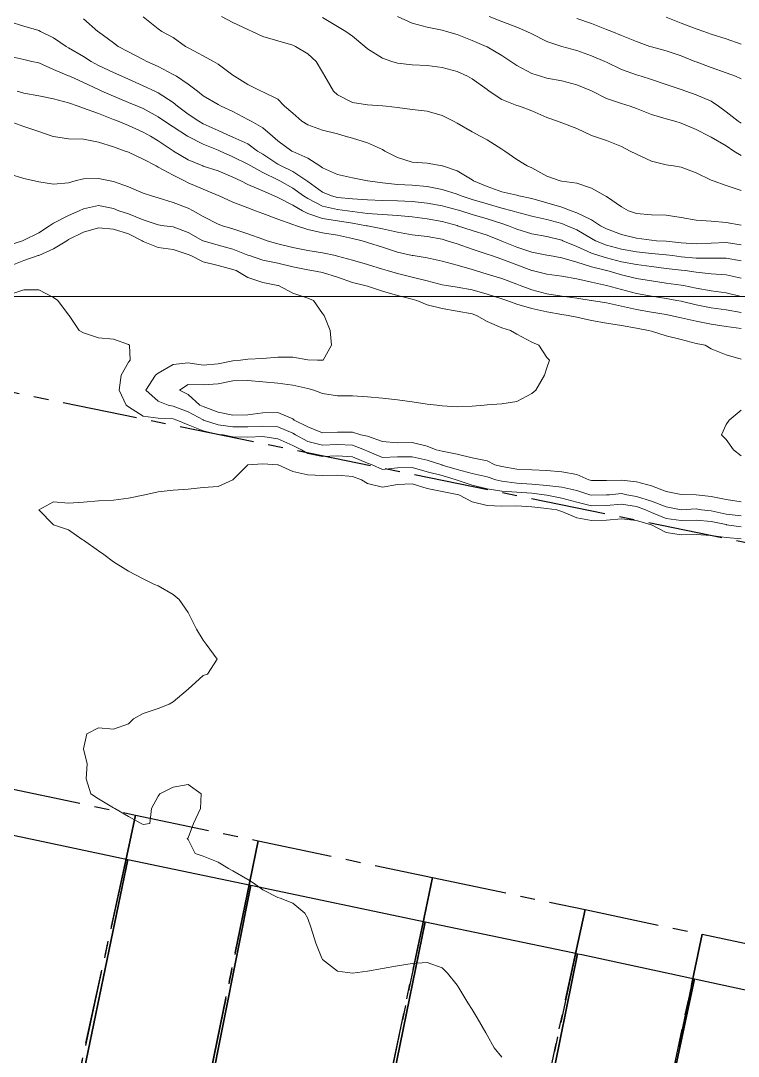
# Model space of a CAD drawing. Header units: centimetres. Extents: x 0 to 642158, y -847 to 649707.
# Drawn here: x 616868.15 to 616892.16, y 621661.96 to 621696.61 of the extents above; entities that cross this region are included whole.
import ezdxf

# ---------------------------------------------------------------- set-up
doc = ezdxf.new("R2010")
doc.units = ezdxf.units.CM
doc.header["$MEASUREMENT"] = 0
doc.linetypes.add('CENTERX2', pattern=[4, 2.5, -0.5, 0.5, -0.5])
doc.layers.add('MEV_grille', color=254, linetype='Continuous', lineweight=9)
doc.layers.add('WAL_topographie 0.5', color=253, linetype='Continuous', lineweight=20)
doc.layers.add('SPW_batiments', color=7, linetype='Continuous')
doc.layers.add('SPW_parcellaire cadastral', color=7, linetype='CENTERX2', lineweight=25, true_color=0xff0542)

# ---------------------------------------------------------------- blocks, each defined once
blk = doc.blocks.new('*U114')
at = {"layer": 'MEV_grille', "transparency": 33554687}
blk.add_lwpolyline([(-1338.461, 0), (1338.461, 0)], dxfattribs=at)
blk = doc.blocks.new('*U115')
at = {"layer": 'MEV_grille', "color": 0, "linetype": 'ByBlock', "lineweight": -2, "transparency": 16777216}
blk.add_blockref('*U114', (0, -700), dxfattribs=at)

msp = doc.modelspace()

# ---------------------------------------------------------------- linework, layer by layer
at = {"layer": 'SPW_batiments'}
for points in [[(616871.73, 621668.553), (616869.649, 621658.491), (616865.115, 621659.456), (616867.414, 621669.458), (616871.73, 621668.553)], [(616875.847, 621667.69), (616874.014, 621658.504), (616873.898, 621657.588), (616869.649, 621658.491), (616871.73, 621668.553), (616875.847, 621667.69)], [(616881.679, 621666.466), (616879.781, 621657.189), (616874.014, 621658.504), (616875.847, 621667.69), (616881.679, 621666.466)], [(616886.61, 621665.433), (616886.778, 621665.397), (616884.879, 621656.03), (616884.659, 621656.08), (616879.781, 621657.189), (616881.679, 621666.466), (616886.61, 621665.433)], [(616886.925, 621665.365), (616890.697, 621664.556), (616888.715, 621655.325), (616885.027, 621656.003), (616884.879, 621656.03), (616886.778, 621665.397), (616886.925, 621665.365)], [(616895.133, 621663.602), (616893.181, 621654.506), (616888.715, 621655.325), (616890.697, 621664.556), (616895.133, 621663.602)]]:
    msp.add_lwpolyline(points, dxfattribs=at)
at = {"layer": 'SPW_parcellaire cadastral'}
for points in [[(617026.55, 621695.517), (617027.04, 621693.245), (617027.56, 621690.821), (617028.977, 621680.686), (617026.486, 621672.168), (617025.539, 621667.29), (617024.22, 621660.497), (617023.1, 621654.723), (617022.671, 621652.516), (616942.551, 621668.867), (616865.054, 621684.753), (616865.536, 621687.229), (616848.273, 621706.653), (616845.324, 621709.799), (616838.782, 621716.903), (616836.133, 621714.753), (616828.226, 621727.97), (616809.227, 621732.234)], [(616867.678, 621670.944), (616871.989, 621670.036), (616871.693, 621668.674), (616869.483, 621658.492), (616860.935, 621619.118), (616856.582, 621619.985), (616857.045, 621622.111), (616863.716, 621652.766), (616865.166, 621659.41), (616867.379, 621669.571), (616867.678, 621670.944)], [(616876.088, 621669.174), (616875.811, 621667.817), (616873.718, 621657.592), (616873.071, 621654.428), (616871.944, 621648.919), (616865.654, 621618.177), (616860.935, 621619.118), (616869.483, 621658.492), (616871.693, 621668.674), (616871.989, 621670.036), (616876.088, 621669.174)], [(616876.088, 621669.174), (616881.93, 621667.944), (616881.645, 621666.604), (616878.784, 621653.126), (616878.726, 621652.855), (616871.132, 621617.086), (616865.654, 621618.177), (616871.944, 621648.919), (616873.071, 621654.428), (616873.718, 621657.592), (616875.811, 621667.817), (616876.088, 621669.174)], [(616887.033, 621666.87), (616886.746, 621665.543), (616884.689, 621656.036), (616884.103, 621653.329), (616877.1, 621620.962), (616876.049, 621616.106), (616871.132, 621617.086), (616878.726, 621652.855), (616878.784, 621653.126), (616881.645, 621666.604), (616881.93, 621667.944), (616887.033, 621666.87)], [(616876.049, 621616.106), (616877.1, 621620.962), (616884.103, 621653.329), (616884.689, 621656.036), (616886.746, 621665.543), (616887.033, 621666.87), (616890.949, 621666.045), (616890.672, 621664.726), (616888.123, 621652.591), (616887.808, 621651.087), (616881.282, 621620.02), (616880.283, 621615.263), (616876.049, 621616.106)], [(616895.114, 621663.802), (616891.847, 621648.446), (616891.202, 621645.414), (616889.773, 621638.699), (616884.603, 621614.402), (616880.283, 621615.263), (616881.282, 621620.02), (616887.808, 621651.087), (616888.123, 621652.591), (616890.672, 621664.726), (616890.949, 621666.045), (616895.393, 621665.11), (616895.114, 621663.802)]]:
    msp.add_lwpolyline(points, dxfattribs=at)
at = {"layer": 'WAL_topographie 0.5'}
for points in [[(616892.25, 621689.116), (616891.75, 621689.187), (616891.25, 621689.171), (616890.75, 621689.148), (616890.25, 621689.181), (616889.75, 621689.232), (616889.423, 621689.25), (616889.25, 621689.264), (616888.75, 621689.338), (616888.25, 621689.458), (616887.75, 621689.642), (616887.544, 621689.75), (616887.25, 621689.946), (616886.75, 621690.187), (616886.569, 621690.25), (616886.25, 621690.374), (616885.75, 621690.521), (616885.25, 621690.659), (616884.815, 621690.75), (616884.75, 621690.768), (616884.25, 621690.888), (616883.75, 621691.064), (616883.297, 621691.25), (616883.25, 621691.284), (616882.75, 621691.582), (616882.261, 621691.75), (616882.25, 621691.755), (616881.75, 621691.842), (616881.25, 621691.881), (616880.75, 621692.037), (616880.333, 621692.25), (616880.25, 621692.298), (616879.75, 621692.519), (616879.25, 621692.68), (616879.008, 621692.75), (616878.75, 621692.823), (616878.25, 621692.948), (616877.75, 621693.123), (616877.557, 621693.25), (616877.25, 621693.514), (616876.977, 621693.75), (616876.75, 621693.984), (616876.25, 621694.225), (616876.196, 621694.25), (616875.75, 621694.474), (616875.301, 621694.75), (616875.25, 621694.783), (616874.75, 621695.16), (616874.596, 621695.25), (616874.25, 621695.437), (616873.75, 621695.698), (616873.663, 621695.75), (616873.25, 621696.044), (616872.874, 621696.25), (616872.75, 621696.335), (616872.25, 621696.737)], [(616892.25, 621689.767), (616891.75, 621689.862), (616891.25, 621689.903), (616890.75, 621689.938), (616890.25, 621690.024), (616889.75, 621690.109), (616889.25, 621690.12), (616888.75, 621690.158), (616888.482, 621690.25), (616888.25, 621690.386), (616887.75, 621690.725), (616887.702, 621690.75), (616887.25, 621691.013), (616886.75, 621691.18), (616886.25, 621691.237), (616886.198, 621691.25), (616885.75, 621691.407), (616885.25, 621691.688), (616885.096, 621691.75), (616884.75, 621691.967), (616884.348, 621692.25), (616884.25, 621692.311), (616883.75, 621692.623), (616883.522, 621692.75), (616883.25, 621692.896), (616882.75, 621693.182), (616882.626, 621693.25), (616882.25, 621693.44), (616881.75, 621693.589), (616881.25, 621693.644), (616880.75, 621693.701), (616880.379, 621693.75), (616880.25, 621693.767), (616879.75, 621693.793), (616879.25, 621693.872), (616878.75, 621694.134), (616878.613, 621694.25), (616878.323, 621694.75), (616878.25, 621694.889), (616878.029, 621695.25), (616877.75, 621695.505), (616877.339, 621695.75), (616877.25, 621695.791), (616876.75, 621695.932), (616876.25, 621696.086), (616875.895, 621696.25), (616875.75, 621696.313), (616875.25, 621696.55), (616874.87, 621696.75)], [(616892.25, 621692.104), (616892.014, 621692.25), (616891.75, 621692.429), (616891.25, 621692.719), (616891.185, 621692.75), (616890.75, 621692.973), (616890.25, 621693.183), (616890.032, 621693.25), (616889.75, 621693.325), (616889.25, 621693.472), (616888.75, 621693.676), (616888.538, 621693.75), (616888.25, 621693.839), (616887.75, 621694.009), (616887.272, 621694.25), (616887.25, 621694.261), (616886.75, 621694.47), (616886.25, 621694.593), (616885.75, 621694.688), (616885.542, 621694.75), (616885.25, 621694.848), (616884.75, 621695.108), (616884.544, 621695.25), (616884.25, 621695.443), (616883.75, 621695.736), (616883.722, 621695.75), (616883.25, 621695.95), (616882.75, 621696.147), (616882.394, 621696.25), (616882.25, 621696.293), (616881.75, 621696.395), (616881.25, 621696.531), (616880.75, 621696.75)], [(616892.25, 621693.184), (616892.156, 621693.25), (616891.75, 621693.566), (616891.494, 621693.75), (616891.25, 621693.915), (616890.75, 621694.131), (616890.401, 621694.25), (616890.25, 621694.305), (616889.75, 621694.479), (616889.25, 621694.643), (616888.905, 621694.75), (616888.75, 621694.797), (616888.25, 621694.98), (616887.75, 621695.222), (616887.687, 621695.25), (616887.25, 621695.433), (616886.75, 621695.608), (616886.25, 621695.75), (616886.25, 621695.75), (616885.75, 621695.917), (616885.25, 621696.166), (616885.087, 621696.25), (616884.75, 621696.393), (616884.25, 621696.584), (616883.823, 621696.75)], [(616892.25, 621695.821), (616891.75, 621695.999), (616891.25, 621696.164), (616891.006, 621696.25), (616890.75, 621696.339), (616890.25, 621696.528), (616889.75, 621696.723)], [(616892.25, 621688), (616891.75, 621688.108), (616891.25, 621688.142), (616890.75, 621688.197), (616890.381, 621688.25), (616890.25, 621688.266), (616889.75, 621688.323), (616889.25, 621688.385), (616888.75, 621688.454), (616888.25, 621688.547), (616887.75, 621688.672), (616887.495, 621688.75), (616887.25, 621688.835), (616886.75, 621689.056), (616886.29, 621689.25), (616886.25, 621689.268), (616885.75, 621689.385), (616885.25, 621689.482), (616884.75, 621689.635), (616884.464, 621689.75), (616884.25, 621689.824), (616883.75, 621689.985), (616883.25, 621690.132), (616882.87, 621690.25), (616882.75, 621690.287), (616882.25, 621690.412), (616881.75, 621690.505), (616881.25, 621690.566), (616880.75, 621690.583), (616880.25, 621690.591), (616879.75, 621690.615), (616879.25, 621690.651), (616878.75, 621690.697), (616878.548, 621690.75), (616878.25, 621690.877), (616877.75, 621691.232), (616877.724, 621691.25), (616877.25, 621691.568), (616876.865, 621691.75), (616876.75, 621691.811), (616876.25, 621692.14), (616876.075, 621692.25), (616875.75, 621692.486), (616875.25, 621692.716), (616875.168, 621692.75), (616874.75, 621692.94), (616874.25, 621693.165), (616874.102, 621693.25), (616873.75, 621693.487), (616873.397, 621693.75), (616873.25, 621693.874), (616872.75, 621694.198), (616872.64, 621694.25), (616872.25, 621694.431), (616871.75, 621694.655), (616871.526, 621694.75), (616871.25, 621694.874), (616870.75, 621695.116), (616870.509, 621695.25), (616870.25, 621695.417), (616869.75, 621695.704), (616869.67, 621695.75), (616869.25, 621696.036), (616868.813, 621696.25), (616868.75, 621696.284), (616868.25, 621696.43), (616867.75, 621696.588)], [(616892.25, 621688.582), (616891.75, 621688.667), (616891.25, 621688.664), (616890.75, 621688.667), (616890.25, 621688.714), (616889.956, 621688.75), (616889.75, 621688.776), (616889.25, 621688.823), (616888.75, 621688.883), (616888.25, 621688.971), (616887.75, 621689.102), (616887.381, 621689.25), (616887.25, 621689.321), (616886.75, 621689.61), (616886.433, 621689.75), (616886.25, 621689.825), (616885.75, 621689.955), (616885.25, 621690.066), (616884.75, 621690.201), (616884.587, 621690.25), (616884.25, 621690.341), (616883.75, 621690.479), (616883.25, 621690.632), (616882.89, 621690.75), (616882.75, 621690.81), (616882.25, 621690.968), (616881.75, 621691.06), (616881.25, 621691.105), (616880.75, 621691.132), (616880.25, 621691.185), (616879.762, 621691.25), (616879.75, 621691.253), (616879.25, 621691.348), (616878.75, 621691.468), (616878.25, 621691.687), (616878.156, 621691.75), (616877.75, 621692.009), (616877.25, 621692.237), (616877.221, 621692.25), (616876.75, 621692.592), (616876.577, 621692.75), (616876.25, 621693.026), (616875.858, 621693.25), (616875.75, 621693.31), (616875.25, 621693.575), (616874.853, 621693.75), (616874.75, 621693.805), (616874.25, 621694.102), (616874.063, 621694.25), (616873.75, 621694.488), (616873.356, 621694.75), (616873.25, 621694.813), (616872.75, 621695.076), (616872.369, 621695.25), (616872.25, 621695.311), (616871.75, 621695.568), (616871.409, 621695.75), (616871.25, 621695.869), (616870.75, 621696.235), (616870.729, 621696.25), (616870.25, 621696.673)], [(616892.25, 621690.932), (616891.75, 621691.093), (616891.322, 621691.25), (616891.25, 621691.279), (616890.75, 621691.521), (616890.25, 621691.71), (616889.994, 621691.75), (616889.75, 621691.788), (616889.25, 621691.909), (616888.75, 621692.145), (616888.541, 621692.25), (616888.25, 621692.399), (616887.75, 621692.6), (616887.317, 621692.75), (616887.25, 621692.774), (616886.75, 621693.005), (616886.25, 621693.191), (616886.107, 621693.25), (616885.75, 621693.37), (616885.25, 621693.596), (616884.833, 621693.75), (616884.75, 621693.776), (616884.25, 621693.97), (616883.825, 621694.25), (616883.75, 621694.304), (616883.25, 621694.664), (616883.094, 621694.75), (616882.75, 621694.912), (616882.25, 621695.047), (616881.75, 621695.112), (616881.25, 621695.138), (616880.75, 621695.194), (616880.564, 621695.25), (616880.25, 621695.356), (616879.75, 621695.668), (616879.657, 621695.75), (616879.25, 621696.088), (616879.022, 621696.25), (616878.75, 621696.421), (616878.25, 621696.713)], [(616892.25, 621694.667), (616892.069, 621694.75), (616891.75, 621694.868), (616891.25, 621695.043), (616890.75, 621695.233), (616890.708, 621695.25), (616890.25, 621695.436), (616889.75, 621695.599), (616889.25, 621695.733), (616889.199, 621695.75), (616888.75, 621695.91), (616888.25, 621696.119), (616887.931, 621696.25), (616887.75, 621696.32), (616887.25, 621696.513), (616886.75, 621696.683)], [(616892.25, 621687.382), (616891.75, 621687.502), (616891.25, 621687.569), (616890.75, 621687.659), (616890.323, 621687.75), (616890.25, 621687.764), (616889.75, 621687.833), (616889.25, 621687.904), (616888.75, 621687.991), (616888.25, 621688.109), (616887.756, 621688.25), (616887.75, 621688.252), (616887.25, 621688.379), (616886.75, 621688.529), (616886.25, 621688.677), (616885.841, 621688.75), (616885.75, 621688.767), (616885.25, 621688.866), (616884.75, 621689.035), (616884.25, 621689.239), (616884.221, 621689.25), (616883.75, 621689.432), (616883.25, 621689.593), (616882.768, 621689.75), (616882.75, 621689.755), (616882.25, 621689.891), (616881.75, 621689.987), (616881.25, 621690.051), (616880.75, 621690.091), (616880.25, 621690.122), (616879.75, 621690.163), (616879.25, 621690.229), (616879.079, 621690.25), (616878.75, 621690.293), (616878.25, 621690.402), (616877.75, 621690.659), (616877.607, 621690.75), (616877.25, 621691.008), (616876.819, 621691.25), (616876.75, 621691.286), (616876.25, 621691.53), (616875.845, 621691.75), (616875.75, 621691.809), (616875.25, 621692.06), (616874.818, 621692.25), (616874.75, 621692.279), (616874.25, 621692.475), (616873.75, 621692.738), (616873.732, 621692.75), (616873.25, 621693.058), (616872.961, 621693.25), (616872.75, 621693.397), (616872.25, 621693.671), (616872.059, 621693.75), (616871.75, 621693.876), (616871.25, 621694.08), (616870.867, 621694.25), (616870.75, 621694.303), (616870.25, 621694.547), (616869.792, 621694.75), (616869.75, 621694.77), (616869.25, 621694.982), (616868.75, 621695.196), (616868.518, 621695.25), (616868.25, 621695.315), (616867.75, 621695.427)], [(616892.25, 621686.844), (616891.75, 621686.934), (616891.25, 621687.006), (616890.75, 621687.102), (616890.25, 621687.222), (616890.106, 621687.25), (616889.75, 621687.318), (616889.25, 621687.392), (616888.75, 621687.48), (616888.25, 621687.612), (616887.75, 621687.75), (616887.75, 621687.75), (616887.25, 621687.858), (616886.75, 621687.971), (616886.25, 621688.06), (616885.75, 621688.127), (616885.26, 621688.25), (616885.25, 621688.252), (616884.75, 621688.439), (616884.25, 621688.631), (616883.898, 621688.75), (616883.75, 621688.802), (616883.25, 621688.971), (616882.75, 621689.143), (616882.412, 621689.25), (616882.25, 621689.297), (616881.75, 621689.388), (616881.25, 621689.445), (616880.75, 621689.536), (616880.25, 621689.648), (616879.75, 621689.743), (616879.721, 621689.75), (616879.25, 621689.838), (616878.75, 621689.916), (616878.25, 621689.988), (616877.75, 621690.162), (616877.574, 621690.25), (616877.25, 621690.436), (616876.75, 621690.695), (616876.628, 621690.75), (616876.25, 621690.913), (616875.75, 621691.133), (616875.508, 621691.25), (616875.25, 621691.371), (616874.75, 621691.589), (616874.25, 621691.745), (616874.238, 621691.75), (616873.75, 621691.951), (616873.258, 621692.25), (616873.25, 621692.255), (616872.75, 621692.594), (616872.486, 621692.75), (616872.25, 621692.883), (616871.75, 621693.107), (616871.407, 621693.25), (616871.25, 621693.31), (616870.75, 621693.502), (616870.25, 621693.687), (616870.069, 621693.75), (616869.75, 621693.862), (616869.25, 621693.993), (616868.75, 621694.097), (616868.25, 621694.191), (616868.034, 621694.25)], [(616892.25, 621686.313), (616891.75, 621686.383), (616891.25, 621686.457), (616890.75, 621686.557), (616890.25, 621686.674), (616889.893, 621686.75), (616889.75, 621686.778), (616889.25, 621686.862), (616888.75, 621686.947), (616888.25, 621687.062), (616887.75, 621687.17), (616887.25, 621687.247), (616887.23, 621687.25), (616886.75, 621687.328), (616886.25, 621687.395), (616885.75, 621687.471), (616885.25, 621687.602), (616884.855, 621687.75), (616884.75, 621687.793), (616884.25, 621687.987), (616883.75, 621688.136), (616883.361, 621688.25), (616883.25, 621688.284), (616882.75, 621688.43), (616882.25, 621688.561), (616881.75, 621688.672), (616881.274, 621688.75), (616881.25, 621688.754), (616880.75, 621688.866), (616880.25, 621689.035), (616879.75, 621689.194), (616879.568, 621689.25), (616879.25, 621689.324), (616878.75, 621689.435), (616878.25, 621689.511), (616877.75, 621689.621), (616877.371, 621689.75), (616877.25, 621689.791), (616876.75, 621689.965), (616876.25, 621690.155), (616876.005, 621690.25), (616875.75, 621690.347), (616875.25, 621690.538), (616874.788, 621690.75), (616874.75, 621690.767), (616874.25, 621690.973), (616873.75, 621691.186), (616873.626, 621691.25), (616873.25, 621691.441), (616872.75, 621691.715), (616872.681, 621691.75), (616872.25, 621691.978), (616871.75, 621692.212), (616871.644, 621692.25), (616871.25, 621692.39), (616870.75, 621692.551), (616870.25, 621692.652), (616869.75, 621692.663), (616869.25, 621692.732), (616869.201, 621692.75), (616868.75, 621692.903), (616868.25, 621693.066), (616867.758, 621693.25)], [(616892.25, 621685.282), (616891.75, 621685.436), (616891.25, 621685.637), (616891.051, 621685.75), (616890.75, 621685.813), (616890.25, 621685.941), (616889.75, 621686.069), (616889.25, 621686.218), (616889.159, 621686.25), (616888.75, 621686.328), (616888.25, 621686.417), (616887.75, 621686.496), (616887.25, 621686.585), (616886.75, 621686.689), (616886.466, 621686.75), (616886.25, 621686.783), (616885.75, 621686.87), (616885.25, 621686.983), (616884.75, 621687.132), (616884.411, 621687.25), (616884.25, 621687.303), (616883.75, 621687.462), (616883.25, 621687.602), (616882.75, 621687.692), (616882.399, 621687.75), (616882.25, 621687.777), (616881.75, 621687.908), (616881.25, 621688.029), (616880.75, 621688.149), (616880.414, 621688.25), (616880.25, 621688.302), (616879.75, 621688.456), (616879.25, 621688.597), (616878.75, 621688.735), (616878.677, 621688.75), (616878.25, 621688.841), (616877.75, 621688.917), (616877.25, 621689.02), (616876.75, 621689.15), (616876.392, 621689.25), (616876.25, 621689.299), (616875.75, 621689.483), (616875.25, 621689.651), (616874.896, 621689.75), (616874.75, 621689.802), (616874.25, 621690.063), (616873.914, 621690.25), (616873.75, 621690.333), (616873.25, 621690.533), (616872.75, 621690.685), (616872.519, 621690.75), (616872.25, 621690.842), (616871.75, 621691.052), (616871.25, 621691.229), (616871.14, 621691.25), (616870.75, 621691.336), (616870.25, 621691.321), (616869.972, 621691.25), (616869.75, 621691.188), (616869.25, 621691.138), (616868.75, 621691.22), (616868.607, 621691.25), (616868.25, 621691.329), (616867.75, 621691.487)], [(616892.25, 621680.515), (616891.75, 621680.595), (616891.25, 621680.695), (616890.75, 621680.75), (616890.75, 621680.75), (616890.25, 621680.761), (616889.75, 621680.857), (616889.25, 621681.047), (616888.75, 621681.18), (616888.25, 621681.238), (616887.75, 621681.224), (616887.25, 621681.233), (616887.162, 621681.25), (616886.75, 621681.427), (616886.25, 621681.52), (616885.75, 621681.559), (616885.25, 621681.586), (616884.75, 621681.612), (616884.25, 621681.701), (616884.013, 621681.75), (616883.75, 621681.882), (616883.25, 621681.985), (616882.75, 621682.111), (616882.25, 621682.214), (616882.048, 621682.25), (616881.75, 621682.374), (616881.25, 621682.497), (616880.75, 621682.483), (616880.25, 621682.527), (616879.75, 621682.711), (616879.524, 621682.75), (616879.25, 621682.848), (616878.75, 621682.85), (616878.25, 621682.819), (616877.75, 621683.027), (616877.3, 621683.25), (616877.25, 621683.294), (616876.75, 621683.507), (616876.25, 621683.495), (616875.75, 621683.427), (616875.25, 621683.416), (616874.75, 621683.519), (616874.25, 621683.7), (616874.145, 621683.75), (616873.75, 621684.108), (616873.456, 621684.25), (616873.75, 621684.438), (616874.25, 621684.43), (616874.75, 621684.463), (616875.25, 621684.566), (616875.75, 621684.578), (616876.25, 621684.527), (616876.75, 621684.483), (616877.25, 621684.416), (616877.75, 621684.305), (616877.955, 621684.25), (616878.25, 621684.136), (616878.75, 621684.064), (616879.25, 621684.062), (616879.75, 621684.028), (616880.25, 621683.981), (616880.75, 621683.925), (616881.25, 621683.857), (616881.75, 621683.786), (616882.069, 621683.75), (616882.25, 621683.723), (616882.75, 621683.693), (616883.25, 621683.712), (616883.65, 621683.75), (616883.75, 621683.762), (616884.25, 621683.794), (616884.75, 621683.867), (616885.25, 621684.14), (616885.384, 621684.25), (616885.679, 621684.75), (616885.75, 621685), (616885.844, 621685.25), (616885.75, 621685.348), (616885.482, 621685.75), (616885.25, 621685.855), (616884.75, 621686.119), (616884.535, 621686.25), (616884.25, 621686.332), (616883.75, 621686.549), (616883.4, 621686.75), (616883.25, 621686.799), (616882.75, 621686.897), (616882.25, 621686.978), (616881.75, 621687.109), (616881.397, 621687.25), (616881.25, 621687.29), (616880.75, 621687.419), (616880.25, 621687.567), (616879.75, 621687.724), (616879.665, 621687.75), (616879.25, 621687.855), (616878.75, 621688.032), (616878.25, 621688.185), (616877.886, 621688.25), (616877.75, 621688.271), (616877.25, 621688.377), (616876.75, 621688.493), (616876.25, 621688.601), (616875.801, 621688.75), (616875.75, 621688.768), (616875.25, 621688.964), (616874.75, 621689.096), (616874.25, 621689.244), (616874.237, 621689.25), (616873.75, 621689.526), (616873.25, 621689.709), (616872.951, 621689.75), (616872.75, 621689.781), (616872.25, 621689.951), (616871.75, 621690.15), (616871.436, 621690.25), (616871.25, 621690.323), (616870.75, 621690.424), (616870.25, 621690.319), (616870.105, 621690.25), (616869.75, 621690.095), (616869.25, 621689.84), (616869.116, 621689.75), (616868.75, 621689.518), (616868.25, 621689.267), (616868.209, 621689.25), (616867.75, 621689.101)], [(616892.25, 621680.041), (616891.75, 621680.103), (616891.25, 621680.212), (616890.929, 621680.25), (616890.75, 621680.278), (616890.25, 621680.25), (616890.25, 621680.25), (616890.25, 621680.25), (616889.75, 621680.342), (616889.25, 621680.536), (616888.75, 621680.697), (616888.433, 621680.75), (616888.25, 621680.791), (616887.844, 621680.75), (616887.75, 621680.743), (616887.25, 621680.732), (616887.186, 621680.75), (616886.75, 621680.896), (616886.25, 621681.01), (616885.75, 621681.064), (616885.25, 621681.108), (616884.75, 621681.135), (616884.25, 621681.202), (616884.049, 621681.25), (616883.75, 621681.347), (616883.25, 621681.462), (616882.75, 621681.592), (616882.25, 621681.746), (616882.237, 621681.75), (616881.75, 621681.907), (616881.25, 621682.022), (616880.75, 621682.016), (616880.25, 621682), (616879.75, 621682.207), (616879.649, 621682.25), (616879.25, 621682.409), (616878.75, 621682.429), (616878.25, 621682.414), (616877.75, 621682.528), (616877.345, 621682.75), (616877.25, 621682.814), (616876.75, 621683.02), (616876.25, 621683.047), (616875.75, 621683.018), (616875.25, 621683.02), (616874.75, 621683.085), (616874.265, 621683.25), (616874.25, 621683.257), (616873.75, 621683.525), (616873.25, 621683.717), (616873.081, 621683.75), (616872.75, 621683.877), (616872.334, 621684.25), (616872.655, 621684.75), (616872.75, 621684.823), (616873.25, 621685.113), (616873.75, 621685.16), (616874.25, 621685.087), (616874.75, 621685.128), (616875.25, 621685.232), (616875.505, 621685.25), (616875.75, 621685.288), (616876.25, 621685.311), (616876.75, 621685.357), (616877.25, 621685.354), (616877.75, 621685.259), (616878.083, 621685.25), (616878.25, 621685.248), (616878.264, 621685.25), (616878.549, 621685.75), (616878.497, 621686.25), (616878.306, 621686.75), (616878.25, 621686.815), (616877.944, 621687.25), (616877.75, 621687.325), (616877.25, 621687.495), (616876.776, 621687.75), (616876.75, 621687.756), (616876.25, 621687.857), (616875.75, 621688.015), (616875.359, 621688.25), (616875.25, 621688.29), (616874.75, 621688.419), (616874.25, 621688.543), (616873.844, 621688.75), (616873.75, 621688.786), (616873.25, 621688.954), (616872.75, 621689.028), (616872.25, 621689.222), (616872.21, 621689.25), (616871.75, 621689.477), (616871.25, 621689.639), (616870.75, 621689.677), (616870.25, 621689.537), (616869.75, 621689.29), (616869.687, 621689.25), (616869.25, 621688.978), (616868.75, 621688.757), (616868.73, 621688.75), (616868.25, 621688.586), (616867.75, 621688.383)], [(616892.25, 621679.675), (616891.76, 621679.75), (616891.75, 621679.751), (616891.25, 621679.859), (616890.75, 621679.906), (616890.25, 621679.885), (616889.75, 621679.959), (616889.25, 621680.161), (616889.05, 621680.25), (616888.75, 621680.358), (616888.25, 621680.433), (616887.75, 621680.392), (616887.25, 621680.376), (616886.75, 621680.5), (616886.25, 621680.641), (616885.75, 621680.734), (616885.662, 621680.75), (616885.25, 621680.802), (616884.75, 621680.834), (616884.25, 621680.868), (616883.75, 621680.945), (616883.25, 621681.067), (616882.75, 621681.239), (616882.723, 621681.25), (616882.25, 621681.395), (616881.75, 621681.523), (616881.25, 621681.665), (616880.75, 621681.656), (616880.25, 621681.601), (616879.907, 621681.75), (616879.75, 621681.811), (616879.25, 621682.017), (616878.75, 621682.048), (616878.25, 621682.033), (616877.75, 621682.134), (616877.546, 621682.25), (616877.25, 621682.394), (616876.75, 621682.622), (616876.25, 621682.698), (616875.75, 621682.677), (616875.25, 621682.688), (616874.917, 621682.75), (616874.75, 621682.769), (616874.25, 621682.884), (616873.75, 621683.088), (616873.368, 621683.25), (616873.25, 621683.29), (616872.75, 621683.311), (616872.25, 621683.379), (616871.75, 621683.687), (616871.676, 621683.75), (616871.444, 621684.25), (616871.511, 621684.75), (616871.75, 621685.186), (616871.812, 621685.25), (616871.793, 621685.75), (616871.75, 621685.782), (616871.25, 621685.961), (616870.75, 621686), (616870.25, 621686.168), (616870.103, 621686.25), (616869.769, 621686.75), (616869.75, 621686.774), (616869.393, 621687.25), (616869.25, 621687.345), (616868.75, 621687.605), (616868.25, 621687.606), (616867.75, 621687.437)], [(616892.25, 621682.054), (616891.994, 621682.25), (616891.75, 621682.595), (616891.592, 621682.75), (616891.75, 621683.096), (616891.85, 621683.25), (616892.25, 621683.576)], [(616892.25, 621679.276), (616891.75, 621679.319), (616891.25, 621679.388), (616890.75, 621679.419), (616890.25, 621679.41), (616889.75, 621679.485), (616889.25, 621679.743), (616889.238, 621679.75), (616888.75, 621679.885), (616888.25, 621679.947), (616887.75, 621679.903), (616887.25, 621679.884), (616886.75, 621679.984), (616886.25, 621680.196), (616886.09, 621680.25), (616885.75, 621680.295), (616885.25, 621680.351), (616884.75, 621680.378), (616884.25, 621680.374), (616883.75, 621680.391), (616883.25, 621680.519), (616882.806, 621680.75), (616882.75, 621680.764), (616882.25, 621680.861), (616881.75, 621680.965), (616881.25, 621681.111), (616880.75, 621681.093), (616880.25, 621681.005), (616879.75, 621681.132), (616879.555, 621681.25), (616879.25, 621681.358), (616878.75, 621681.405), (616878.25, 621681.395), (616877.75, 621681.415), (616877.25, 621681.531), (616876.76, 621681.75), (616876.75, 621681.752), (616876.25, 621681.787), (616875.75, 621681.75), (616875.75, 621681.75), (616875.25, 621681.25), (616875.25, 621681.25), (616874.75, 621681.03), (616874.25, 621680.993), (616873.75, 621680.941), (616873.25, 621680.908), (616872.75, 621680.85), (616872.3, 621680.75), (616872.25, 621680.741), (616871.75, 621680.637), (616871.25, 621680.567), (616870.75, 621680.548), (616870.25, 621680.506), (616869.75, 621680.469), (616869.25, 621680.519), (616868.75, 621680.25), (616869.25, 621679.75), (616869.25, 621679.75), (616869.75, 621679.574), (616870.208, 621679.25), (616870.25, 621679.23), (616870.75, 621678.875), (616870.926, 621678.75), (616871.25, 621678.505), (616871.667, 621678.25), (616871.75, 621678.196), (616872.25, 621677.938), (616872.625, 621677.75), (616872.75, 621677.7), (616873.25, 621677.417), (616873.45, 621677.25), (616873.75, 621676.806), (616873.788, 621676.75), (616874.028, 621676.25), (616874.25, 621675.887), (616874.357, 621675.75), (616874.717, 621675.25), (616874.393, 621674.75), (616874.25, 621674.704), (616873.75, 621674.25), (616873.75, 621674.25), (616873.25, 621673.824), (616873.111, 621673.75), (616872.75, 621673.595), (616872.25, 621673.436), (616871.925, 621673.25), (616871.75, 621673.083), (616871.25, 621672.91), (616870.75, 621672.956), (616870.361, 621672.75), (616870.25, 621672.25), (616870.371, 621671.75), (616870.336, 621671.25), (616870.493, 621670.75), (616870.75, 621670.577), (616871.25, 621670.275), (616871.296, 621670.25), (616871.75, 621669.987), (616872.178, 621669.75), (616872.25, 621669.72), (616872.464, 621669.75), (616872.523, 621670.25), (616872.75, 621670.667), (616872.802, 621670.75), (616873.25, 621670.963), (616873.75, 621671.054), (616874.186, 621670.75), (616874.167, 621670.25), (616873.934, 621669.75), (616873.75, 621669.276), (616873.712, 621669.25), (616873.75, 621669.212), (616873.99, 621668.75), (616874.25, 621668.664), (616874.75, 621668.461), (616875.099, 621668.25), (616875.25, 621668.167), (616875.75, 621667.884), (616875.964, 621667.75), (616876.25, 621667.528), (616876.75, 621667.278), (616876.829, 621667.25), (616877.25, 621667.09), (616877.655, 621666.75), (616877.75, 621666.576), (616877.869, 621666.25), (616878.017, 621665.75), (616878.222, 621665.25), (616878.25, 621665.204), (616878.75, 621664.812), (616879.25, 621664.75), (616879.75, 621664.811), (616880.25, 621664.9), (616880.75, 621664.994), (616881.25, 621665.067), (616881.75, 621665.101), (616882.25, 621664.921), (616882.432, 621664.75), (616882.75, 621664.346), (616882.808, 621664.25), (616883.106, 621663.75), (616883.25, 621663.526), (616883.417, 621663.25), (616883.708, 621662.75), (616883.75, 621662.667), (616883.994, 621662.25), (616884.25, 621661.932)]]:
    msp.add_lwpolyline(points, dxfattribs=at)

# ---------------------------------------------------------------- block references
at = {"layer": 'MEV_grille', "transparency": 33554687}
msp.add_blockref('*U115', (616669.481, 622387.381), dxfattribs=at)

doc.saveas('drawing.dxf')
